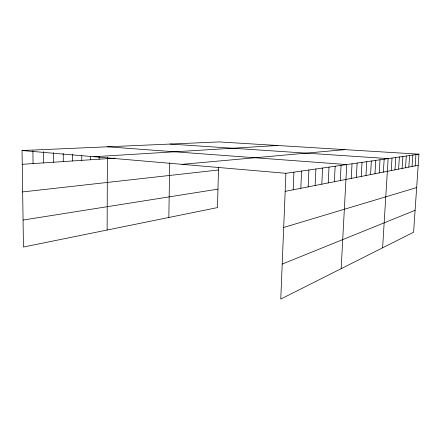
<?xml version="1.0" encoding="UTF-8"?>
<svg xmlns="http://www.w3.org/2000/svg" width="441" height="441" viewBox="0 0 441 441"><rect width="100%" height="100%" fill="white"/><g stroke="black" fill="none" stroke-linecap="round" stroke-linejoin="round"><path stroke-width="0.66" d="M99.109 159.201L99.115 156.527M107.135 230.02L107.372 157.338M168.831 217.479L169.73 162.784M218.538 167.492L217.474 207.59L23.461 247.032L22.05 150.53L219.221 141.919L418.95 154.174L413.597 232.209L280.768 299.081L285.906 173.307L418.95 154.174M293.182 189.79L293.932 172.155M300.828 188.29L301.589 171.053M308.138 186.857L308.904 170M315.122 185.49L315.899 168.997M321.814 184.178L322.597 168.032M328.22 182.921L329.008 167.111M334.366 181.714L335.16 166.224M340.27 180.556L341.064 165.375M341.158 268.679L346.736 164.559L107.406 146.803M351.229 178.407L352.028 163.798M356.328 177.409L357.127 163.065M361.24 176.444L362.039 162.36M365.98 175.512L366.78 161.676M370.556 174.619L371.35 161.02M374.971 173.754L375.765 160.386M379.238 172.916L380.037 159.769M383.367 172.106L384.161 159.179M382.601 247.814L388.152 158.606L170.033 144.069M391.222 170.562L392.01 158.049M394.965 169.829L395.753 157.509M398.592 169.118L399.375 156.99M402.109 168.429L402.887 156.483M405.516 167.762L406.293 155.993M408.829 167.111L409.601 155.519M412.037 166.483L412.809 155.056M415.157 165.871L415.924 154.609M282.201 264.082L415.097 210.329M283.695 227.462L416.657 187.574M285.167 191.361L418.189 165.276M23.07 220.053L217.964 189.139M22.656 191.929L218.471 169.983M182.045 164.344L344.967 149.631M22.254 164.306L115.14 158.137M93.828 156.726L277.532 145.497M22.05 150.53L285.906 173.307M32.899 150.734L33.058 163.589M43.372 151.594L43.483 162.894M53.477 152.597L53.554 162.227M63.234 153.468L63.284 161.582M72.66 154.306L72.682 160.959M81.772 155.772L81.783 160.353M90.581 156.373L90.587 159.769"/></g></svg>
